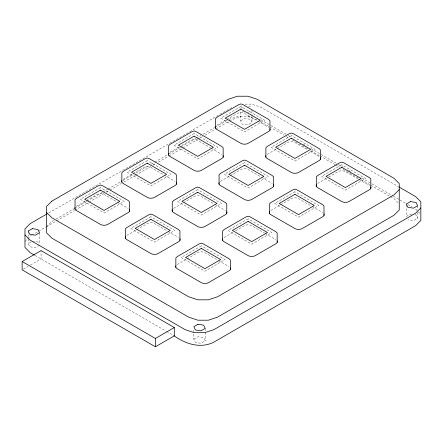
<?xml version="1.0" encoding="UTF-8"?>
<svg xmlns="http://www.w3.org/2000/svg" width="443" height="443" viewBox="0 0 443 443"><rect width="100%" height="100%" fill="white"/><g stroke="black" fill="none" stroke-linecap="round" stroke-linejoin="round"><path stroke-width="0.33" stroke-dasharray="2.21 1.66" d="M24.98 241.341L30.251 236.069L31.447 235.377M46.587 226.788L51.859 221.517L53.653 220.481M48.802 212.884L233.223 106.73M240.665 108.369L244.215 106.32M76.346 206.338L85.732 200.917M86.319 200.579L96.873 194.488A5.094 2.94 0 0 1 104.077 194.488L117.024 201.958M123.165 179.31L132.546 173.889M133.133 173.551L143.687 167.46A5.094 2.94 0 0 1 150.891 167.46L163.838 174.93M169.979 152.281L179.36 146.86M181.708 145.509L190.507 140.431A5.094 2.94 0 0 1 197.705 140.431L210.652 147.901M216.793 125.253L237.321 113.402A5.094 2.94 0 0 1 244.519 113.402L257.466 120.873M56.045 219.097L73.992 208.736M74.59 208.393L86.551 201.487M87.149 201.139L102.704 192.162M103.302 191.813L107.488 189.399M108.086 189.05L120.646 181.802M123.043 180.417L133.21 174.548M135.602 173.169L148.759 165.571M151.152 164.187L154.147 162.459M154.745 162.116L167.903 154.518M168.501 154.175L180.462 147.264M181.06 146.921L196.016 138.288M196.614 137.939L200.801 135.525M203.193 134.14L214.562 127.578M215.16 127.235L227.121 120.33M32.046 235.034L38.032 231.578M38.63 231.229L45.812 227.087M46.41 226.738L55.984 221.212M56.582 220.869L74.535 210.503M75.133 210.159L88.301 202.556M88.899 202.213L103.856 193.574M106.254 192.19L109.244 190.462M109.842 190.119L121.21 183.552M123.603 182.173L134.977 175.605M135.575 175.262L150.531 166.623M152.929 165.245L155.919 163.517M158.312 162.132L168.484 156.263M169.082 155.914L182.25 148.316M182.848 147.968L197.811 139.329M198.409 138.986L202.595 136.566M204.987 135.187L215.165 129.312M215.763 128.968L228.926 121.365M229.524 121.022L231.916 119.638L241.053 116.592M247.836 112.511L250.799 110.8M39.51 245.261L35.368 247.654L29.714 246.779L28.197 243.512L31.154 241.8M240.665 120.845L244.807 118.453L250.467 119.328L251.978 122.595L247.836 124.981L242.183 124.106L240.665 120.845L240.665 110.335M23.329 269.172L28.059 266.442M30.423 265.08L41.055 258.939L41.055 250.622M126.764 235.443L136.145 230.028M136.732 229.69L147.292 223.593A5.094 2.94 0 0 1 154.491 223.593L167.437 231.069M173.578 208.415L182.965 202.999M183.552 202.661L194.106 196.565A5.094 2.94 0 0 1 201.31 196.565L214.257 204.04M220.392 181.386L229.779 175.971M230.366 175.633L240.92 169.536A5.094 2.94 0 0 1 248.124 169.536L261.071 177.012M267.212 154.358L276.593 148.942M277.18 148.604L287.734 142.508A5.094 2.94 0 0 1 294.938 142.508L307.885 149.983M177.178 264.554L186.564 259.133M187.151 258.795L197.705 252.704A5.094 2.94 0 0 1 204.91 252.704L217.856 260.174M223.997 237.526L233.378 232.104M235.726 230.753L244.519 225.675A5.094 2.94 0 0 1 251.724 225.675L264.67 233.145M270.811 210.497L280.192 205.076M280.779 204.738L291.339 198.647A5.094 2.94 0 0 1 298.538 198.647L311.484 206.117M317.625 183.468L326.425 178.385M328.767 177.034L338.153 171.618A5.094 2.94 0 0 1 345.357 171.618L358.304 179.088M193.851 339.15L197.993 336.758L203.647 337.632L205.164 340.9L201.022 343.292L195.369 342.417L193.851 339.15L193.851 329.299M417.633 212.324L417.633 218.233L413.491 220.625L407.837 219.75M228.97 119.422L237.448 116.592L251.596 116.592M245.007 104.122L251.596 104.122L260.728 107.162L398.24 186.553M248.578 106.558L250.467 106.852M244.697 112.024L242.183 111.636L241.679 110.545M411.719 214.285L410.462 214.091L406.32 216.483L406.32 204.66M414.858 214.772L416.115 214.966L417.633 218.233M32.339 241.119L37.993 241.994L39.006 244.171M247.991 116.592L257.128 119.638M260.728 119.638L270.291 125.159M270.889 125.507L287.634 135.17M288.232 135.519L291.217 137.241M303.178 144.147L304.972 145.182M310.947 148.632L320.516 154.158M321.114 154.502L337.854 164.165M338.452 164.514L343.236 167.271M348.613 170.378L351.006 171.762M361.77 177.975L392.858 195.922M393.456 196.271L399.436 199.721M400.035 200.064L405.411 203.171M407.804 204.555L411.99 206.97M260.113 121.365L269.078 126.537M269.676 126.881L284.018 135.165M286.405 136.544L289.395 138.266M292.386 139.994L308.516 149.308M310.908 150.686L319.276 155.521M319.874 155.864L334.808 164.491M335.406 164.835L339.593 167.249M343.175 169.32L349.15 172.77M349.748 173.113L358.116 177.942M361.106 179.67L370.066 184.842M370.664 185.191L389.79 196.227M390.383 196.576L393.971 198.647L399.243 203.918M258.059 121.216L268.652 127.329M310.238 151.34L319.065 156.44M358.891 179.432L369.484 185.545M211.245 148.244L221.832 154.358M261.658 177.35L272.251 183.468M312.077 206.46L322.67 212.574M164.425 175.273L175.018 181.386M214.844 204.378L225.437 210.497M265.257 233.489L275.851 239.602M117.611 202.301L128.204 208.415M168.03 231.407L178.623 237.526M218.443 260.517L229.037 266.631M35.036 255.461L165.97 331.059M166.568 331.403L173.147 335.201M415.578 209.041L417.976 211.438M418.452 211.915L419.892 213.354M417.633 205.757L417.633 209.694M251.978 110.119L251.978 114.715M251.978 115.368L251.978 122.595M205.164 328.424L205.164 331.707M205.164 332.366L205.164 340.9M39.51 232.785L39.51 243.949M28.197 231.036L28.197 236.285M28.197 238.915L28.197 243.512M100.478 187.627L80.31 199.267L104.077 212.989L124.245 201.349L100.478 187.627M147.292 160.599L127.124 172.238L150.891 185.96L171.059 174.32L147.292 160.599M194.106 133.57L173.938 145.21L197.705 158.932L217.873 147.292L194.106 133.57M240.92 106.541L220.752 118.181L244.519 131.903L264.687 120.263L240.92 106.541M150.891 216.732L130.724 228.378L154.491 242.099L174.658 230.454L150.891 216.732M197.705 189.704L177.538 201.349L201.31 215.071L221.472 203.426L197.705 189.704M244.519 162.675L224.357 174.32L248.124 188.042L268.292 176.397L244.519 162.675M291.339 135.647L271.171 147.292L294.938 161.014L315.106 149.369L291.339 135.647M201.31 245.837L181.143 257.483L204.91 271.205L225.077 259.565L201.31 245.837M248.124 218.809L227.957 230.454L251.724 244.176L271.891 232.536L248.124 218.809M294.938 191.78L274.771 203.426L298.538 217.148L318.705 205.508L294.938 191.78M341.752 164.752L321.585 176.397L345.357 190.119L365.519 178.479L341.752 164.752"/><path stroke-width="0.66" d="M399.243 189.632L393.971 194.903L217.513 296.777L208.382 299.822L197.838 299.822L188.701 296.777L51.859 217.773L46.587 212.502M420.85 207.928L415.578 213.199L213.914 329.631L204.782 332.671L194.233 332.671L185.102 329.631L30.251 240.228L24.98 234.956M47.008 213.919L30.251 223.593L24.98 228.865L24.98 247.427L30.251 252.704L34.438 255.118M22.15 261.536L41.055 250.622L174.298 327.549L174.298 335.866L155.393 346.78L22.15 269.853L22.15 261.536L155.393 338.463L174.298 327.549M398.838 186.902L415.578 196.565L420.85 201.836L420.85 220.398L415.578 225.675L213.914 342.101C200.502 349.006 185.191 343.895 173.745 335.545M370.802 188.386L370.802 178.961L369.484 177.643L343.79 162.814L341.752 162.132L339.715 162.814L317.625 175.566L316.308 176.884L316.308 186.309M323.988 215.414L323.988 205.989L322.67 204.672L296.976 189.842L294.938 189.161L292.901 189.842L270.811 202.595L269.494 203.913L269.494 213.338M320.383 159.281L320.383 149.856L319.065 148.538L293.377 133.703L291.339 133.027L289.301 133.703L267.212 146.456L265.889 147.774L265.889 157.199M277.168 242.443L277.168 233.018L275.851 231.7L250.162 216.871L248.124 216.19L246.086 216.871L223.997 229.624L222.679 230.941L222.679 240.366M273.569 186.309L273.569 176.884L272.251 175.566L246.557 160.731L244.519 160.056L242.487 160.731L220.392 173.484L219.075 174.802L219.075 184.227M269.97 130.17L269.97 120.745L268.652 119.427L242.958 104.598L240.92 103.917L238.882 104.598L216.793 117.351L215.475 118.669L215.475 128.093M230.354 269.471L230.354 260.047L229.037 258.729L203.348 243.899L201.31 243.218L199.272 243.899L177.178 256.652L175.86 257.97L175.86 267.395M226.755 213.338L226.755 203.913L225.437 202.595L199.743 187.76L197.705 187.084L195.668 187.76L173.578 200.513L172.261 201.831L172.261 211.256M223.15 157.199L223.15 147.774L221.832 146.456L196.144 131.626L194.106 130.945L192.068 131.626L169.979 144.379L168.661 145.697L168.661 155.122M179.941 240.366L179.941 230.941L178.623 229.624L152.929 214.789L150.891 214.113L148.854 214.789L126.764 227.541L125.447 228.859L125.447 238.284M176.336 184.227L176.336 174.802L175.018 173.484L149.33 158.655L147.292 157.974L145.254 158.655L123.165 171.408L121.847 172.726L121.847 182.151M155.393 338.463L155.393 346.78M129.522 211.256L129.522 201.831L128.204 200.513L102.516 185.683L100.478 185.002L98.44 185.683L76.346 198.436L75.028 199.754L75.028 209.179M175.86 265.872A5.094 2.94 0 0 0 177.178 268.713L201.31 282.64A5.094 2.94 0 0 0 208.509 282.64L229.037 270.789A5.094 2.94 0 0 0 230.354 267.949M125.447 236.761A5.094 2.94 0 0 0 126.764 239.602L150.891 253.534A5.094 2.94 0 0 0 158.096 253.534L178.623 241.684A5.094 2.94 0 0 0 179.941 238.843M75.028 207.656A5.094 2.94 0 0 0 76.346 210.497L100.478 224.424A5.094 2.94 0 0 0 107.677 224.424L128.204 212.574A5.094 2.94 0 0 0 129.522 209.733M222.679 238.843A5.094 2.94 0 0 0 223.997 241.684L248.124 255.611A5.094 2.94 0 0 0 255.323 255.611L275.851 243.761A5.094 2.94 0 0 0 277.168 240.92M172.261 209.733A5.094 2.94 0 0 0 173.578 212.574L197.705 226.506A5.094 2.94 0 0 0 204.91 226.506L225.437 214.656A5.094 2.94 0 0 0 226.755 211.815M121.847 180.628A5.094 2.94 0 0 0 123.165 183.468L147.292 197.395A5.094 2.94 0 0 0 154.491 197.395L175.018 185.545A5.094 2.94 0 0 0 176.336 182.704M269.494 211.815A5.094 2.94 0 0 0 270.811 214.656L294.938 228.582A5.094 2.94 0 0 0 302.143 228.582L322.67 216.732A5.094 2.94 0 0 0 323.988 213.891M219.075 182.704A5.094 2.94 0 0 0 220.392 185.545L244.519 199.477A5.094 2.94 0 0 0 251.724 199.477L272.251 187.627A5.094 2.94 0 0 0 273.569 184.786M168.661 153.599A5.094 2.94 0 0 0 169.979 156.44L194.106 170.367A5.094 2.94 0 0 0 201.31 170.367L221.832 158.516A5.094 2.94 0 0 0 223.15 155.676M316.308 184.786A5.094 2.94 0 0 0 317.625 187.627L341.752 201.554A5.094 2.94 0 0 0 348.957 201.554L369.484 189.704A5.094 2.94 0 0 0 370.802 186.863M265.889 155.676A5.094 2.94 0 0 0 267.212 158.516L291.339 172.449A5.094 2.94 0 0 0 298.538 172.449L319.065 160.599A5.094 2.94 0 0 0 320.383 157.758M215.475 126.571A5.094 2.94 0 0 0 216.793 129.411L240.92 143.338A5.094 2.94 0 0 0 248.124 143.338L268.652 131.488A5.094 2.94 0 0 0 269.97 128.647M51.859 201.139L46.587 206.41L46.587 232.874L51.859 238.146L188.701 317.155L197.838 320.2L208.382 320.2L217.513 317.155L393.971 215.276L399.243 210.004L399.243 183.54L393.971 178.269L257.128 99.265L247.991 96.22L237.448 96.22L228.317 99.265L51.859 201.139M32.339 228.643L28.197 231.036L29.714 234.303L35.368 235.178L39.51 232.785L37.993 229.518L32.339 228.643M100.478 190.185L84.746 199.267L104.077 210.431L119.809 201.349L100.478 190.185M147.292 163.157L131.56 172.238L150.891 183.402L166.623 174.32L147.292 163.157M194.106 136.128L178.374 145.21L197.705 156.373L213.437 147.292L194.106 136.128M240.92 109.1L225.188 118.181L244.519 129.345L260.251 120.263L240.92 109.1M150.891 219.291L135.159 228.378L154.491 239.536L170.223 230.454L150.891 219.291M197.705 192.262L181.973 201.349L201.31 212.507L217.037 203.426L197.705 192.262M244.519 165.233L228.793 174.32L248.124 185.479L263.856 176.397L244.519 165.233M291.339 138.205L275.607 147.292L294.938 158.45L310.67 149.369L291.339 138.205M201.31 248.401L185.578 257.483L204.91 268.646L220.642 259.565L201.31 248.401M248.124 221.373L232.392 230.454L251.724 241.618L267.456 232.536L248.124 221.373M294.938 194.344L279.206 203.426L298.538 214.589L314.27 205.508L294.938 194.344M341.752 167.316L326.02 176.397L345.357 187.561L361.084 178.479L341.752 167.316M197.993 324.282L193.851 326.674L195.369 329.941L201.022 330.816L205.164 328.424L203.647 325.156L197.993 324.282M410.462 201.615L406.32 204.007L407.837 207.274L413.491 208.149L417.633 205.757L416.115 202.49L410.462 201.615"/></g></svg>
